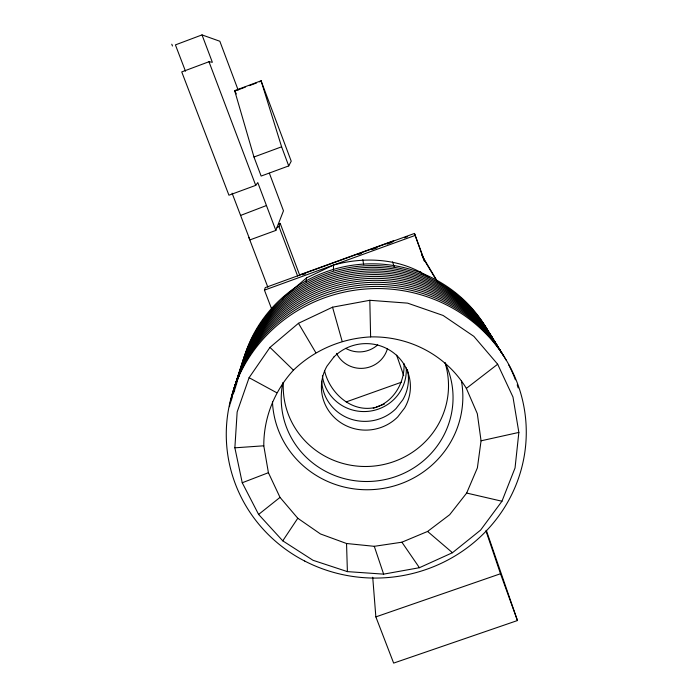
<?xml version="1.0" encoding="UTF-8"?>
<svg xmlns="http://www.w3.org/2000/svg" width="698" height="698" viewBox="0 0 698 698"><rect width="100%" height="100%" fill="white"/><g stroke="black" fill="none" stroke-linecap="round" stroke-linejoin="round"><path stroke-width="1.05" d="M333.461 270.292L333.469 265.074C365.211 256.201 401.638 258.4 429.226 277.568M404.02 363.579C404.971 383.202 392.834 403.235 373.247 408.156M234.868 447.819L237.154 411.986L249.09 377.697L269.978 347.395L298.456 323.296L332.545 307.19L369.818 300.297L407.58 303.133L443.099 315.461L473.846 336.349L497.665 364.225L512.978 397.031L518.858 432.42L515.045 467.948L501.958 501.234L480.599 530.096L452.461 552.72L419.419 567.71L383.638 574.14L347.395 571.618L313.027 560.293L282.76 540.837L258.609 514.435L242.241 482.754L234.868 447.819L263.792 445.804C263.652 417.701 274.462 390.819 293.439 370.184C314.266 350.038 341.723 338.39 370.621 336.907A108.696 104.7 -5.4 0 1 466.36 388.393L477.319 413.696L481.053 440.813L477.388 467.869L466.665 493.058L449.678 514.714L427.595 531.448L401.9 542.206L374.285 546.316L346.54 543.506L320.469 533.961L297.784 518.256L280.02 497.395L268.407 472.703L263.792 445.804M306.038 281.948L306.605 277.839L333.469 265.074M272.028 309.956L264.437 290.132L265.275 287.602L414.464 233.446L424.314 260.153L437.629 282.219M297.627 276.068L278.973 226.58L280.186 223.377L278.319 224.058M232.102 193.206L249.945 239.894L275.85 230.419L283.475 210.796L269.376 173.226M288.719 165.915L291.223 161.194L261.078 80.793L234.659 90.644L253.967 157.015L261.139 176.062L288.719 165.915L281.608 146.807L261.078 80.793M282.76 540.837L297.784 518.256M282.297 299.625L284.13 296.964L306.605 277.839M185.476 71.196L175.416 44.899L202.01 34.9L212.358 62.288L208.972 61.729L181.742 71.92L228.935 195.213L255.721 185.363L257.789 182.597L275.85 230.419M258.609 514.435L280.02 497.395M466.36 388.393L497.665 364.225M240.592 215.438L266.453 205.526M242.241 482.754L268.407 472.703M236.194 90.548L245.303 87.154M249.352 85.645L256.436 83.01M259.473 81.875L261.497 81.125M253.967 157.015L281.608 146.807M277.071 227.278L278.973 226.58M299.477 274.933L393.707 240.714M302.513 274.838L305.576 273.729M358.58 254.482L361.643 253.365M371.833 249.666L376.937 247.816M387.128 244.117L392.224 242.267M404.456 237.817L407.519 236.709M264.437 290.132L415.458 235.322M346.164 401.926L401.411 382.225M376.187 407.039L384.38 404.125M375.856 616.892L500.501 573.747L517.454 620.539L393.646 663.1L375.856 616.892L372.723 577.255M481.053 440.813L518.858 432.42M375.271 407.44C351.399 413.015 329.526 392.8 324.5 370.516M466.665 493.058L501.958 501.234M202.01 34.9L219.835 41.252L238.123 89.981M234.659 90.644L236.325 93.96M249.09 377.697L276.67 392.695M443.535 285.752L437.463 281.608L421.767 255.154M427.595 531.448L452.461 552.72M269.978 347.395L293.439 370.184M401.9 542.206L419.419 567.71M298.456 323.296L315.775 352.603M423.215 257.998L424.314 260.153M420.58 271.662L421.854 274.436M171.778 44.201L172.467 46.007M248.898 237.582L267.875 287.262M208.972 61.729L255.721 185.363M280.186 223.377L299.721 275.265M486.305 530.349L517.454 620.539M414.464 233.446L424.305 261.061M396.621 355.142L403.723 375.646M485.965 530.89L500.501 573.747M374.285 546.316L383.638 574.14M392.564 261.872L394.248 267.002M332.545 307.19L342.125 341.226M362.82 259.621L363.649 264.69M346.54 543.506L347.395 571.618M369.818 300.297L370.621 336.907M407.396 369.643A43.381 42.203 -5.5 0 1 402.842 399.753L396.054 408.557A43.381 42.203 -5.5 0 1 349.576 418.652A43.381 42.203 -5.5 0 1 321.761 381.239M445.132 363.004A82.661 80.314 -5.5 0 1 375.943 465.845A82.661 80.314 -5.5 0 1 283.301 383.193M461.404 380.768A95.268 92.398 -5.5 0 1 377.941 489.15A95.268 92.398 -5.5 0 1 272.464 401.847M445.193 362.899A85.933 83.332 -5.4 0 1 377.33 480.861A85.933 83.332 -5.4 0 1 282.83 382.626M406.219 367.855A42.124 41.025 -5.6 0 1 368.073 411.366A42.124 41.025 -5.6 0 1 322.397 375.847M377.705 344.864A27.126 26.603 -5.9 0 1 345.789 348.381M387.425 348.677A27.292 26.707 -5.7 0 1 363.553 368.265A27.292 26.707 -5.7 0 1 336.532 353.354M229.459 406.698A148.561 143.326 -5.9 0 1 351.364 288.562A148.561 143.326 -5.9 0 1 506.137 360.089M508.737 364.88A148.561 143.326 -5.9 0 1 515.394 379.791M517.201 384.868A148.561 143.326 -5.9 0 1 518.178 387.922M238.69 376.728A136.232 132.027 -6.1 0 1 351.679 270.772A136.232 132.027 -6.1 0 1 492.02 337.378M233.673 393.131A142.82 138.073 -6 0 1 349.079 280.683A142.82 138.073 -6 0 1 497.334 345.711M240.042 373.369A133.737 129.723 -6.1 0 1 348.093 267.779A133.737 129.723 -6.1 0 1 486.925 328.941M235.566 387.268A140.106 135.595 -6 0 1 349.89 276.644A140.106 135.595 -6 0 1 495.362 342.613M237.782 379.538A137.523 133.213 -6.1 0 1 350.108 272.883A137.523 133.213 -6.1 0 1 491.811 336.837M240.731 371.711A132.463 128.545 -6.1 0 1 348.442 265.894A132.463 128.545 -6.1 0 1 486.541 328.392M230.689 402.406A147.077 141.973 -6 0 1 351.173 286.468A147.077 141.973 -6 0 1 503.869 356.364M234.432 391.273A141.45 136.825 -6 0 1 349.419 278.65A141.45 136.825 -6 0 1 496.845 344.995M239.17 376.074A134.976 130.866 -6.1 0 1 348.232 269.541A134.976 130.866 -6.1 0 1 488.356 331.245M233.106 394.082A144.207 139.347 -6 0 1 352.525 282.114A144.207 139.347 -6 0 1 501.147 352.062M231.701 399.291A145.629 140.647 -6 0 1 350.422 284.505A145.629 140.647 -6 0 1 501.635 352.708M236.491 384.38A138.797 134.382 -6 0 1 349.183 274.872A138.797 134.382 -6 0 1 493.285 339.211M333.871 357.018L326.943 366.18A44.506 43.241 -5.5 0 0 339.333 421.697A44.506 43.241 -5.5 0 0 397.668 416.985L404.631 407.972A44.506 43.241 -5.5 0 0 392.52 352.062A44.506 43.241 -5.5 0 0 333.871 357.018M304.703 561.044A150.061 144.704 -5.9 0 0 526.222 428.424A150.061 144.704 -5.9 0 0 297.872 310.462A150.061 144.704 -5.9 0 0 304.703 561.044"/></g></svg>
